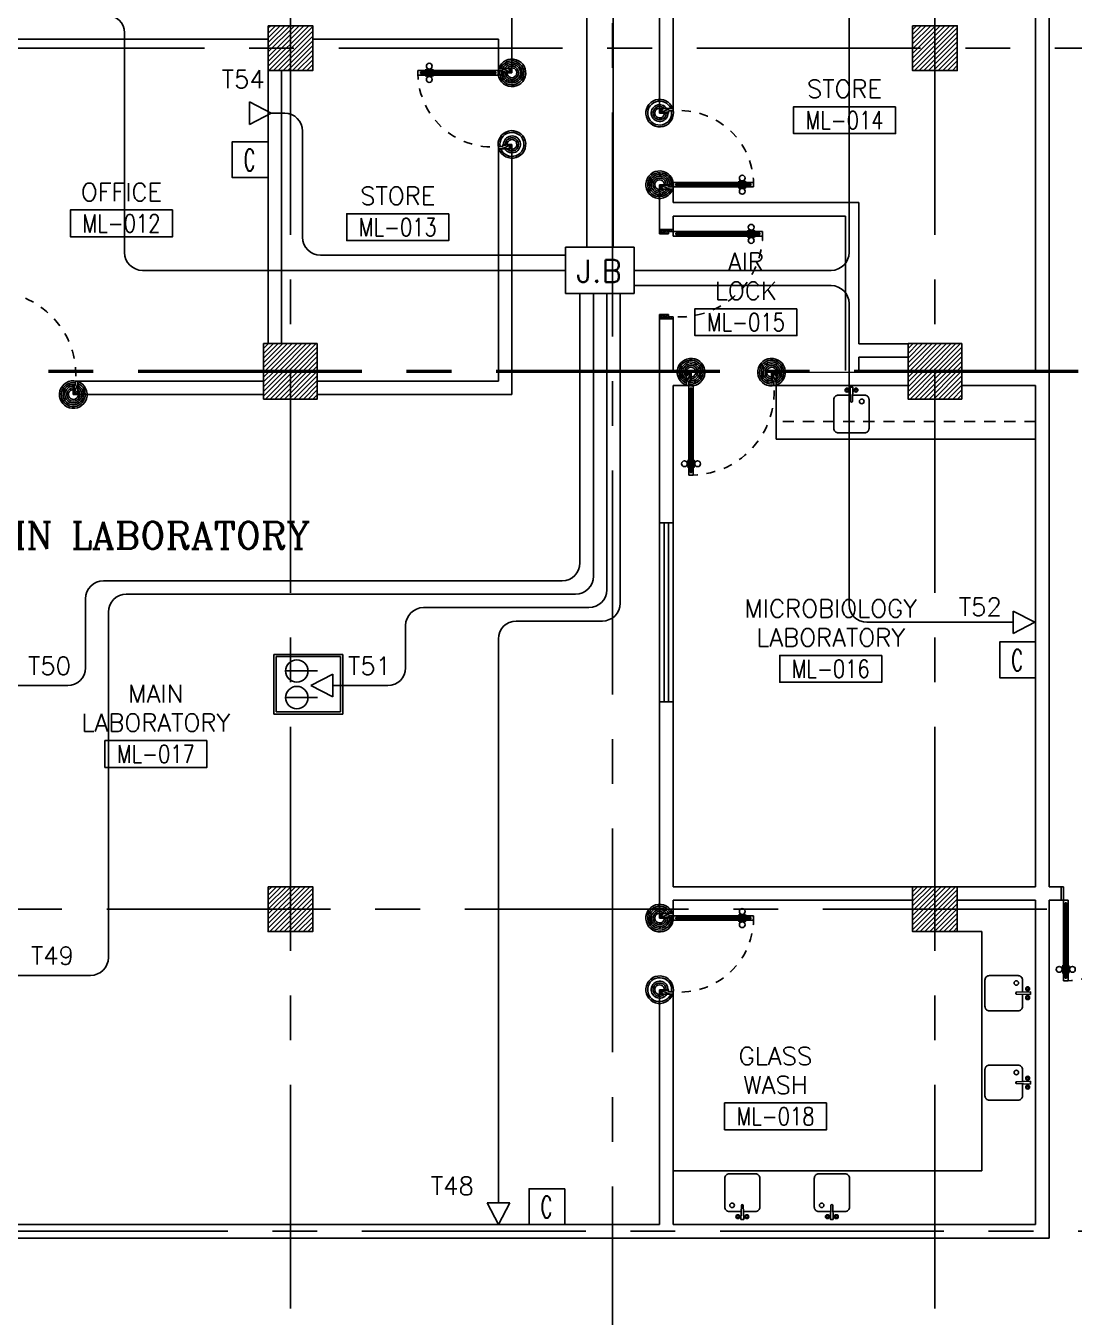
# Model space of a CAD drawing. Extents: x -1.4 to 90.6, y -12.3 to 78.9.
# Drawn here: x 14.4 to 26.11, y 23.68 to 38.11 of the extents above; entities that cross this region are included whole.
import ezdxf
from ezdxf.enums import TextEntityAlignment as Align

# ---------------------------------------------------------------- set-up
doc = ezdxf.new("R2010")
doc.units = 0
doc.header["$MEASUREMENT"] = 0
for name, pattern in [('CENTERX2', [4, 2.5, -0.5, 0.5, -0.5]), ('HIDDEN', [0.375, 0.25, -0.125]), ('HIDDEN2', [0.1875, 0.125, -0.0625])]:
    doc.linetypes.add(name, pattern=pattern)
doc.layers.get('0').update_dxf_attribs({"color": 11, "linetype": 'CONTINUOUS'})
for name, color, linetype in [('AXES', 11, 'CENTERX2'), ('COL', 11, 'CONTINUOUS'), ('DIM', 11, 'CONTINUOUS'), ('DOOR', 11, 'CONTINUOUS'), ('E-CO', 6, 'CONTINUOUS'), ('E-SOCKETS', 4, 'CONTINUOUS'), ('E-TEL', 4, 'CONTINUOUS'), ('E-TEXT', 2, 'CONTINUOUS'), ('E-WIRE', 4, 'CONTINUOUS'), ('HAT', 11, 'CONTINUOUS'), ('ME-FIX', 11, 'CONTINUOUS'), ('RM-BOX', 11, 'CONTINUOUS'), ('RM-NAME', 11, 'CONTINUOUS'), ('RM-NO', 11, 'CONTINUOUS'), ('WALL', 11, 'CONTINUOUS'), ('WIN', 11, 'CONTINUOUS')]:
    doc.layers.add(name, color=color, linetype=linetype)
doc.styles.add('ROMANC', font='romanc', dxfattribs={"height": 0.1})
doc.styles.add('ROMANS', font='ROMANS.shx', dxfattribs={"width": 0.6})
doc.styles.get("Standard").update_dxf_attribs({"font": 'TXT.shx'})

# ---------------------------------------------------------------- blocks, each defined once
blk = doc.blocks.new('RM1')
at = {"layer": 'RM-BOX'}
blk.add_lwpolyline([(570, -200), (-570, -200), (-570, -500), (570, -500)], close=True, dxfattribs=at)
at = {"layer": 'RM-NAME', "style": 'ROMANS'}
for tag, p in [('ROOMNAME1', (0, 324)), ('ROOMNAME2', (0, 0))]:
    blk.add_attdef(tag, text='', height=200, dxfattribs=at).set_placement(p, align=Align.MIDDLE)
at = {"layer": 'RM-NO', "style": 'ROMANS', "width": 0.8}
blk.add_attdef('ROOMNO', text='', height=200, dxfattribs=at).set_placement((0, -350), align=Align.MIDDLE)
blk = doc.blocks.new('*X97')
at = {"color": 0}
for p, q in [((31339, 32294), (31806, 32761)), ((31339, 32347), (31753, 32761)), ((31339, 32400), (31700, 32761)), ((31339, 32453), (31647, 32761)), ((31339, 32506), (31594, 32761)), ((31339, 32559), (31541, 32761)), ((31339, 32612), (31488, 32761)), ((31339, 32665), (31435, 32761)), ((31339, 32718), (31382, 32761)), ((31359, 32261), (31839, 32741)), ((31412, 32261), (31839, 32688)), ((31466, 32261), (31839, 32635)), ((31519, 32261), (31839, 32582)), ((31572, 32261), (31839, 32529)), ((31625, 32261), (31839, 32476)), ((31678, 32261), (31839, 32423)), ((31731, 32261), (31839, 32370)), ((31784, 32261), (31839, 32317)), ((31837, 32261), (31839, 32263))]:
    blk.add_line(p, q, dxfattribs=at)
blk = doc.blocks.new('COL50')
at = {"layer": 'COL'}
blk.add_lwpolyline([(-250, 250), (-250, -250), (250, -250), (250, 250)], close=True, dxfattribs=at)
blk = doc.blocks.new('A$C24ED45A6')
at = {"layer": 'DOOR', "color": 0, "linetype": 'ByBlock'}
for p, q in [((909, 1055), (909, 990)), ((918, 1055), (909, 1055)), ((918, 978), (918, 1068)), ((925, 1068), (918, 1068)), ((918, 1055), (918, 990)), ((925, 1100), (925, 1150)), ((925, 1150), (975, 1150)), ((975, 1150), (925, 1150)), ((942, 1100), (925, 1100)), ((942, 1100), (942, 1120)), ((958, 1120), (942, 1120)), ((958, 1100), (958, 1120)), ((975, 1100), (958, 1100)), ((975, 1100), (975, 1150)), ((975, 1068), (982, 1068)), ((982, 978), (982, 1068)), ((982, 1055), (982, 990)), ((982, 1055), (991, 1055)), ((991, 1055), (991, 990)), ((918, 990), (909, 990)), ((925, 978), (918, 978)), ((975, 978), (982, 978)), ((982, 990), (991, 990)), ((0, 0), (0, 150)), ((0, 150), (25, 150)), ((25, 150), (25, 100)), ((925, 150), (925, 200)), ((925, 200), (942, 200)), ((925, 150), (975, 150)), ((942, 200), (942, 180)), ((942, 180), (958, 180)), ((958, 180), (958, 200)), ((958, 200), (975, 200)), ((975, 200), (975, 150)), ((1000, 150), (975, 150)), ((975, 150), (975, 100)), ((1000, 150), (1000, 0)), ((50, 0), (0, 0)), ((25, 100), (50, 100)), ((50, 100), (50, 0)), ((975, 100), (950, 100)), ((950, 100), (950, 0)), ((950, 0), (1000, 0))]:
    blk.add_line(p, q, dxfattribs=at)
at = {"layer": 'DOOR', "linetype": 'ByBlock'}
for p, q in [((925, 1100), (925, 200)), ((942, 200), (942, 1100)), ((958, 200), (958, 1100)), ((975, 200), (975, 1100))]:
    blk.add_line(p, q, dxfattribs=at)
at = {"layer": 'DOOR', "color": 9, "linetype": 'ByBlock'}
for p, q in [((50, 0), (0, 114)), ((50, 0), (0, 40)), ((50, 0), (37, 100)), ((950, 0), (1000, 114)), ((950, 0), (963, 100)), ((950, 0), (1000, 40))]:
    blk.add_line(p, q, dxfattribs=at)
at = {"layer": 'DOOR', "color": 0, "linetype": 'ByBlock'}
for centre in [(876, 1023), (1024, 1023)]:
    blk.add_circle(centre, 32.4, dxfattribs=at)
at = {"layer": 'DOOR', "linetype": 'HIDDEN', "ltscale": 0.5}
blk.add_arc((950, 222), 928, 88.456, 184.4816, dxfattribs=at)
at = {"layer": 'DOOR', "color": 9, "linetype": 'ByBlock'}
for centre, radius, start, end in [((50, 0), 154, 103.7142, 108.8947), ((950, 0), 154, 71.1053, 76.2858), ((50, 0), 134, 100.72, 111.8402), ((50, 0), 114, 102.6226, 115.9162), ((50, 0), 94.4, 90, 121.9818), ((50, 0), 74.4, 90, 132.2236), ((50, 0), 54.4, 90, 156.7926), ((50, 0), 34.4, 90, 180), ((50, 0), 14.4, 90, 180), ((950, 0), 94.4, 58.0182, 90), ((950, 0), 74.4, 47.7764, 90), ((950, 0), 54.4, 23.2074, 90), ((950, 0), 34.4, 0, 90), ((950, 0), 14.4, 0, 90), ((950, 0), 134, 68.1598, 79.28), ((950, 0), 114, 64.0838, 77.3774)]:
    blk.add_arc(centre, radius, start, end, dxfattribs=at)
at = {"layer": 'WALL'}
blk.add_line((1000, 0), (1000, 150), dxfattribs=at)
blk = doc.blocks.new('DOOR90')
at = {"layer": 'DOOR', "color": 7, "linetype": 'ByBlock'}
for p, q in [((-150, 0), (0, 0)), ((-150, 0), (-150, -25)), ((0, -50), (-114, 0)), ((0, -50), (-40, 0)), ((0, -50), (0, 0)), ((-1000, -25), (-1050, -25)), ((-1050, -75), (-1050, -25)), ((-1050, -25), (-1050, -75)), ((-1000, -75), (-1050, -75)), ((-1000, -42), (-1020, -42)), ((-1020, -42), (-1020, -58)), ((-1000, -58), (-1020, -58)), ((-1000, -25), (-1000, -42)), ((-1000, -58), (-1000, -75)), ((-878, -18), (-968, -18)), ((-968, -25), (-968, -18)), ((-968, -75), (-968, -82)), ((-878, -82), (-968, -82)), ((-955, -9), (-890, -9)), ((-955, -18), (-955, -9)), ((-955, -18), (-890, -18)), ((-955, -82), (-890, -82)), ((-955, -82), (-955, -91)), ((-955, -91), (-890, -91)), ((-890, -18), (-890, -9)), ((-890, -82), (-890, -91)), ((-878, -25), (-878, -18)), ((-878, -75), (-878, -82)), ((-200, -25), (-150, -25)), ((-200, -42), (-200, -25)), ((-180, -42), (-200, -42)), ((-200, -58), (-180, -58)), ((-200, -75), (-200, -58)), ((-150, -75), (-200, -75)), ((-180, -58), (-180, -42)), ((-150, -25), (-100, -25)), ((-150, -75), (-150, -25)), ((-100, -25), (-100, -50)), ((0, -50), (-100, -37)), ((-100, -50), (0, -50)), ((0, -850), (-114, -900)), ((-100, -875), (-100, -850)), ((0, -850), (-100, -863)), ((-100, -850), (0, -850)), ((0, -850), (-40, -900)), ((0, -850), (0, -900)), ((-150, -875), (-100, -875)), ((-150, -900), (-150, -875)), ((-150, -900), (0, -900)), ((0, -900), (-150, -900))]:
    blk.add_line(p, q, dxfattribs=at)
at = {"layer": 'DOOR', "linetype": 'ByBlock'}
for p, q in [((-200, -25), (-1000, -25)), ((-200, -42), (-1000, -42)), ((-200, -58), (-1000, -58)), ((-1000, -75), (-200, -75))]:
    blk.add_line(p, q, dxfattribs=at)
at = {"layer": 'DOOR', "color": 7, "linetype": 'ByBlock'}
for centre in [(-923, 24), (-923, -124)]:
    blk.add_circle(centre, 32.4, dxfattribs=at)
for centre, radius, start, end in [((0, -50), 154, 161.1053, 166.2858), ((0, -50), 94.4, 148.0182, 180), ((0, -50), 134, 158.1598, 169.28), ((0, -50), 114, 154.0838, 167.3774), ((0, -50), 74.4, 137.7764, 180), ((0, -50), 54.4, 113.2074, 180), ((0, -50), 34.4, 90, 180), ((0, -50), 14.4, 90, 180), ((0, -850), 94.4, 180, 211.9818), ((0, -850), 74.4, 180, 222.2236), ((0, -850), 54.4, 180, 246.7926), ((0, -850), 34.4, 180, 270), ((0, -850), 14.4, 180, 270), ((0, -850), 154, 193.7142, 198.8947), ((0, -850), 134, 190.72, 201.8402)]:
    blk.add_arc(centre, radius, start, end, dxfattribs=at)
at = {"layer": 'DOOR', "linetype": 'HIDDEN', "ltscale": 0.5}
blk.add_arc((-222, -50), 828, 178.2701, 275.003, dxfattribs=at)
blk = doc.blocks.new('*X96')
at = {"color": 0}
for p, q in [((38539, 32281), (39019, 32761)), ((38539, 32334), (38966, 32761)), ((38539, 32387), (38913, 32761)), ((38539, 32440), (38860, 32761)), ((38539, 32493), (38807, 32761)), ((38539, 32546), (38754, 32761)), ((38539, 32600), (38701, 32761)), ((38539, 32653), (38648, 32761)), ((38539, 32706), (38595, 32761)), ((38539, 32759), (38542, 32761)), ((38572, 32261), (39039, 32728)), ((38625, 32261), (39039, 32675)), ((38678, 32261), (39039, 32622)), ((38731, 32261), (39039, 32569)), ((38784, 32261), (39039, 32516)), ((38837, 32261), (39039, 32463)), ((38890, 32261), (39039, 32410)), ((38943, 32261), (39039, 32357)), ((38996, 32261), (39039, 32304))]:
    blk.add_line(p, q, dxfattribs=at)
blk = doc.blocks.new('*X102')
at = {"color": 0}
for p, q in [((31339, 41946), (31794, 42401)), ((31339, 41999), (31741, 42401)), ((31339, 42052), (31688, 42401)), ((31339, 42105), (31635, 42401)), ((31339, 42158), (31582, 42401)), ((31339, 42211), (31529, 42401)), ((31339, 42264), (31476, 42401)), ((31339, 42317), (31423, 42401)), ((31339, 42370), (31370, 42401)), ((31347, 41901), (31839, 42393)), ((31400, 41901), (31839, 42340)), ((31453, 41901), (31839, 42287)), ((31507, 41901), (31839, 42234)), ((31560, 41901), (31839, 42181)), ((31613, 41901), (31839, 42128)), ((31666, 41901), (31839, 42075)), ((31719, 41901), (31839, 42022)), ((31772, 41901), (31839, 41969)), ((31825, 41901), (31839, 41915))]:
    blk.add_line(p, q, dxfattribs=at)
blk = doc.blocks.new('*X123')
at = {"color": 0}
for p, q in [((38539, 41933), (39007, 42401)), ((38539, 41986), (38954, 42401)), ((38539, 42039), (38901, 42401)), ((38539, 42092), (38848, 42401)), ((38539, 42145), (38795, 42401)), ((38539, 42198), (38742, 42401)), ((38539, 42252), (38689, 42401)), ((38539, 42305), (38636, 42401)), ((38539, 42358), (38583, 42401)), ((38560, 41901), (39039, 42380)), ((38613, 41901), (39039, 42327)), ((38666, 41901), (39039, 42274)), ((38719, 41901), (39039, 42221)), ((38772, 41901), (39039, 42168)), ((38825, 41901), (39039, 42115)), ((38878, 41901), (39039, 42062)), ((38931, 41901), (39039, 42009)), ((38984, 41901), (39039, 41956)), ((39037, 41901), (39039, 41903))]:
    blk.add_line(p, q, dxfattribs=at)
blk = doc.blocks.new('fe-door')
at = {"layer": 'DOOR', "color": 0, "linetype": 'ByBlock'}
for p, q in [((-900, 1775), (-900, 1725)), ((-900, 1725), (-900, 1775)), ((-850, 1775), (-900, 1775)), ((-870, 1758), (-870, 1742)), ((-850, 1758), (-870, 1758)), ((-850, 1742), (-870, 1742)), ((-850, 1775), (-850, 1758)), ((-850, 1742), (-850, 1725)), ((-818, 1775), (-818, 1782)), ((-728, 1782), (-818, 1782)), ((-805, 1782), (-805, 1791)), ((-805, 1791), (-740, 1791)), ((-805, 1782), (-740, 1782)), ((-740, 1782), (-740, 1791)), ((-728, 1775), (-728, 1782)), ((-50, 1758), (-50, 1775)), ((-50, 1775), (0, 1775)), ((-30, 1758), (-50, 1758)), ((-50, 1725), (-50, 1742)), ((-50, 1742), (-30, 1742)), ((-30, 1742), (-30, 1758)), ((150, 1800), (0, 1800)), ((0, 1800), (0, 1775)), ((0, 1725), (0, 1775)), ((0, 1775), (150, 1775)), ((150, 1775), (150, 1800)), ((-850, 1725), (-900, 1725)), ((-818, 1725), (-818, 1718)), ((-728, 1718), (-818, 1718)), ((-805, 1718), (-805, 1709)), ((-805, 1718), (-740, 1718)), ((-805, 1709), (-740, 1709)), ((-740, 1718), (-740, 1709)), ((-728, 1725), (-728, 1718)), ((0, 1725), (-50, 1725)), ((0, 75), (0, 25)), ((0, 75), (50, 75)), ((0, 0), (0, 25)), ((0, 25), (50, 25)), ((150, 25), (0, 25)), ((0, 0), (150, 0)), ((30, 58), (30, 42)), ((50, 58), (30, 58)), ((30, 42), (50, 42)), ((50, 75), (50, 58)), ((50, 42), (50, 25)), ((150, 25), (150, 0)), ((850, 58), (850, 75)), ((850, 75), (900, 75)), ((850, 58), (870, 58)), ((850, 25), (850, 42)), ((850, 42), (870, 42)), ((850, 25), (900, 25)), ((870, 42), (870, 58)), ((900, 25), (900, 75)), ((900, 75), (900, 25))]:
    blk.add_line(p, q, dxfattribs=at)
at = {"layer": 'DOOR', "linetype": 'ByBlock'}
for p, q in [((-50, 1775), (-850, 1775)), ((-50, 1758), (-850, 1758)), ((-50, 1742), (-850, 1742)), ((-850, 1725), (-50, 1725)), ((850, 75), (50, 75)), ((50, 58), (850, 58)), ((50, 42), (850, 42)), ((50, 25), (850, 25))]:
    blk.add_line(p, q, dxfattribs=at)
at = {"layer": 'DOOR', "color": 0, "linetype": 'ByBlock'}
for centre in [(-773, 1824), (-773, 1676)]:
    blk.add_circle(centre, 32.4, dxfattribs=at)
at = {"layer": 'DOOR', "linetype": 'HIDDEN', "ltscale": 0.5}
for centre, start, end in [((-49, 1750), 178.3174, 273.2965), ((49, 50), 358.3174, 93.2965)]:
    blk.add_arc(centre, 851, start, end, dxfattribs=at)
at = {"layer": 'WALL'}
for p, q in [((0, 1800), (150, 1800)), ((0, 0), (150, 0))]:
    blk.add_line(p, q, dxfattribs=at)
at = {"layer": 'WALL', "linetype": 'ByBlock'}
blk.add_line((0, 1800), (150, 1800), dxfattribs=at)

msp = doc.modelspace()

# ---------------------------------------------------------------- hatches: boundary and pattern name
at = {"layer": 'HAT'}
h = msp.add_hatch(dxfattribs=at)
h.set_pattern_fill('ANSI31', color=256, scale=0.3, style=0)
h.set_pattern_definition([(45, (-341.193787, -4.27447), (-0.0265165043, 0.0265165043), [])])
h.paths.add_polyline_path([(17.3514, 34.2565), (17.3514, 34.5565), (17.0514, 34.5565), (17.0514, 34.2565)])
h.paths.add_polyline_path([(17.6514, 34.2565), (17.6514, 34.5565), (17.3514, 34.5565), (17.3514, 34.2565)])
h = msp.add_hatch(dxfattribs=at)
h.set_pattern_fill('ANSI31', color=256, scale=0.3, style=0)
h.set_pattern_definition([(45, (-333.993787, -4.27447), (-0.0265165043, 0.0265165043), [])])
h.paths.add_polyline_path([(24.5514, 34.2565), (24.5514, 34.5565), (24.2514, 34.5565), (24.2514, 34.2565)])
h.paths.add_polyline_path([(24.8514, 34.2565), (24.8514, 34.5565), (24.5514, 34.5565), (24.5514, 34.2565)])
h = msp.add_hatch(dxfattribs=at)
h.set_pattern_fill('ANSI31', color=256, scale=0.3, style=0)
h.set_pattern_definition([(45, (-341.193787, -4.59447), (-0.0265165043, 0.0265165043), [])])
h.paths.add_polyline_path([(17.3514, 33.9365), (17.3514, 34.2365), (17.0514, 34.2365), (17.0514, 33.9365)])
h.paths.add_polyline_path([(17.6514, 33.9365), (17.6514, 34.2365), (17.3514, 34.2365), (17.3514, 33.9365)])
h = msp.add_hatch(dxfattribs=at)
h.set_pattern_fill('ANSI31', color=256, scale=0.3, style=0)
h.set_pattern_definition([(45, (-333.993787, -4.59447), (-0.0265165043, 0.0265165043), [])])
h.paths.add_polyline_path([(24.5514, 33.9365), (24.5514, 34.2365), (24.2514, 34.2365), (24.2514, 33.9365)])
h.paths.add_polyline_path([(24.8514, 33.9365), (24.8514, 34.2365), (24.5514, 34.2365), (24.5514, 33.9365)])

# ---------------------------------------------------------------- linework, layer by layer
at = {"layer": 'AXES'}
for p, q in [((17.3514, -0.2278), (17.3514, 78.2497)), ((24.5514, -0.2278), (24.5514, 78.2497)), ((20.9514, 6.6365), (20.9514, 65.4565)), ((68.3914, 37.8565), (-0.7, 37.8565)), ((-0.35, 34.2565), (68.3914, 34.2565)), ((-0.35, 34.2365), (68.3914, 34.2365)), ((-0.7, 28.2365), (68.3914, 28.2365)), ((10.1514, 24.6365), (68.3914, 24.6365))]:
    msp.add_line(p, q, dxfattribs=at)
at = {"layer": 'COL'}
for points in [[(17.6514, 34.5565), (17.0514, 34.5565), (17.0514, 34.2565), (17.6514, 34.2565)], [(24.8514, 34.5565), (24.2514, 34.5565), (24.2514, 34.2565), (24.8514, 34.2565)], [(17.6514, 34.2365), (17.0514, 34.2365), (17.0514, 33.9365), (17.6514, 33.9365)], [(24.8514, 34.2365), (24.2514, 34.2365), (24.2514, 33.9365), (24.8514, 33.9365)]]:
    msp.add_lwpolyline(points, close=True, dxfattribs=at)
at = {"layer": 'E-CO', "color": 4}
for points in [[(17.1014, 36.8108), (16.7014, 36.8108), (16.7014, 36.4108), (17.1014, 36.4108)], [(25.6764, 31.2221), (25.2764, 31.2221), (25.2764, 30.8221), (25.6764, 30.8221)], [(20.4188, 25.1115), (20.0188, 25.1115), (20.0188, 24.7115), (20.4188, 24.7115)]]:
    msp.add_lwpolyline(points, close=True, dxfattribs=at)
at = {"layer": 'E-SOCKETS'}
for p, q in [((17.9378, 31.0834), (17.1681, 31.0834)), ((17.1681, 31.0834), (17.1681, 30.4161)), ((17.9378, 30.4161), (17.9378, 31.0834)), ((17.2977, 30.8974), (17.656, 30.8974)), ((17.8238, 30.8601), (17.5816, 30.7338)), ((17.8238, 30.6076), (17.8238, 30.8601)), ((17.2977, 30.6), (17.656, 30.6)), ((17.5816, 30.7338), (17.8238, 30.6076)), ((17.5816, 30.7338), (17.5816, 30.7338)), ((17.1681, 30.4161), (17.9378, 30.4161))]:
    msp.add_line(p, q, dxfattribs=at)
at = {"layer": 'E-SOCKETS', "color": 8}
for p, q in [((17.9128, 31.0584), (17.1931, 31.0584)), ((17.1931, 31.0584), (17.1931, 30.4411)), ((17.9128, 30.4411), (17.9128, 31.0584)), ((17.1931, 30.4411), (17.9128, 30.4411))]:
    msp.add_line(p, q, dxfattribs=at)
at = {"layer": 'E-SOCKETS'}
for centre in [(17.4227, 30.8974), (17.4227, 30.6)]:
    msp.add_circle(centre, 0.125, dxfattribs=at)
at = {"layer": 'E-TEL', "color": 4}
for p, q in [((16.8936, 37.2563), (16.8936, 37.0038)), ((17.1358, 37.13), (16.8936, 37.2563)), ((16.8936, 37.0038), (17.1358, 37.13)), ((17.1358, 37.13), (17.1358, 37.13)), ((20.4264, 35.115), (20.4264, 35.6329)), ((20.4264, 35.6329), (21.1925, 35.6329)), ((21.1925, 35.115), (21.1925, 35.6329)), ((20.4264, 35.115), (21.1925, 35.115)), ((25.425, 31.3151), (25.425, 31.5677)), ((25.425, 31.5677), (25.6672, 31.4414)), ((25.6672, 31.4414), (25.425, 31.3151)), ((25.6672, 31.4414), (25.6672, 31.4414)), ((19.5487, 24.9537), (19.8013, 24.9537)), ((19.675, 24.7115), (19.5487, 24.9537)), ((19.8013, 24.9537), (19.675, 24.7115)), ((19.675, 24.7115), (19.675, 24.7115))]:
    msp.add_line(p, q, dxfattribs=at)
at = {"layer": 'E-WIRE', "color": 4}
for p, q in [((23.5923, 35.5739), (23.5923, 48.1577)), ((20.9564, 35.6329), (20.9564, 45.6291)), ((20.6624, 35.6329), (20.6624, 42.3434)), ((15.4983, 38.0276), (15.4983, 35.5739)), ((20.4264, 35.5443), (17.6876, 35.5443)), ((20.4264, 35.3739), (15.6983, 35.3739)), ((21.1925, 35.3739), (23.3923, 35.3739)), ((20.5865, 35.115), (20.5865, 32.1054)), ((20.7365, 35.115), (20.7365, 31.9554)), ((20.8865, 35.115), (20.8865, 31.8054)), ((21.0365, 35.115), (21.0365, 31.6554)), ((21.1925, 35.2036), (23.3923, 35.2036)), ((23.5923, 31.6414), (23.5923, 35.0036)), ((15.2635, 31.9054), (20.3865, 31.9054)), ((15.5185, 31.7554), (20.5365, 31.7554)), ((15.0635, 30.9338), (15.0635, 31.7054)), ((18.8386, 31.6054), (20.6865, 31.6054)), ((15.3185, 27.696), (15.3185, 31.5554)), ((18.6386, 30.9338), (18.6386, 31.4054)), ((19.875, 31.4554), (20.8365, 31.4554)), ((25.425, 31.4414), (23.7923, 31.4414)), ((14.2487, 30.7338), (14.8635, 30.7338)), ((17.8238, 30.7338), (18.4386, 30.7338)), ((14.2487, 27.496), (15.1185, 27.496))]:
    msp.add_line(p, q, dxfattribs=at)
at = {"layer": 'E-WIRE'}
for p, q in [((17.1358, 37.13), (17.2876, 37.13)), ((17.4876, 36.93), (17.4876, 35.7443)), ((19.675, 24.9537), (19.675, 31.2554))]:
    msp.add_line(p, q, dxfattribs=at)
for centre, start, end in [((15.2983, 38.0276), 0, 90), ((17.2876, 36.93), 0, 90), ((17.6876, 35.7443), 180, 270), ((19.875, 31.2554), 90, 180)]:
    msp.add_arc(centre, 0.2, start, end, dxfattribs=at)
at = {"layer": 'E-WIRE', "color": 4}
for centre, start, end in [((15.6983, 35.5739), 180, 270), ((23.3923, 35.5739), 270, 0), ((23.3923, 35.0036), 0, 90), ((20.3865, 32.1054), 270, 0), ((15.2635, 31.7054), 90, 180), ((20.5365, 31.9554), 270, 0), ((15.5185, 31.5554), 90, 180), ((20.6865, 31.8054), 270, 0), ((18.8386, 31.4054), 90, 180), ((20.8365, 31.6554), 270, 0), ((23.7923, 31.6414), 180, 270), ((14.8635, 30.9338), 270, 0), ((18.4386, 30.9338), 270, 0), ((15.1185, 27.696), 270, 0)]:
    msp.add_arc(centre, 0.2, start, end, dxfattribs=at)
at = {"layer": 'ME-FIX', "linetype": 'Continuous'}
msp.add_line((22.7769, 34.0865), (22.7769, 33.4865), dxfattribs=at)
at = {"layer": 'ME-FIX'}
for p, q in [((25.6764, 33.4865), (25.6764, 34.0865)), ((22.7769, 33.4865), (25.6764, 33.4865)), ((24.8014, 27.9865), (25.0764, 27.9865)), ((25.0764, 27.9865), (25.0764, 25.3115)), ((25.0764, 25.3115), (21.6264, 25.3115))]:
    msp.add_line(p, q, dxfattribs=at)
at = {"layer": 'ME-FIX', "linetype": 'HIDDEN2'}
msp.add_line((25.6764, 33.6865), (22.7769, 33.6865), dxfattribs=at)
at = {"layer": 'ME-FIX'}
for points in [[(23.6034, 34.0674), (23.6355, 34.0674), (23.6294, 33.9121, -1), (23.6095, 33.9121)], [(25.619, 27.2811), (25.619, 27.3131), (25.4637, 27.3071, 1), (25.4637, 27.2871)], [(25.619, 26.2811), (25.619, 26.3131), (25.4637, 26.3071, 1), (25.4637, 26.2871)], [(22.4163, 24.769), (22.3842, 24.769), (22.3903, 24.9242, -1), (22.4102, 24.9242)], [(23.4163, 24.769), (23.3842, 24.769), (23.3903, 24.9242, -1), (23.4102, 24.9242)]]:
    msp.add_lwpolyline(points, format="xyb", close=True, dxfattribs=at)
for points in [[(23.6069, 33.9792), (23.473, 33.9792, 0.4142136), (23.4231, 33.9293), (23.4231, 33.6082, 0.4142136), (23.473, 33.5584), (23.7659, 33.5584, 0.4142136), (23.8158, 33.6082), (23.8158, 33.9293, 0.4142136), (23.7659, 33.9792), (23.632, 33.9792)], [(25.5308, 27.2845), (25.5308, 27.1506, -0.4142136), (25.4809, 27.1008), (25.1598, 27.1008, -0.4142136), (25.11, 27.1506), (25.11, 27.4436, -0.4142136), (25.1598, 27.4934), (25.4809, 27.4934, -0.4142136), (25.5308, 27.4436), (25.5308, 27.3097)], [(25.5308, 26.2845), (25.5308, 26.1506, -0.4142136), (25.4809, 26.1008), (25.1598, 26.1008, -0.4142136), (25.11, 26.1506), (25.11, 26.4436, -0.4142136), (25.1598, 26.4934), (25.4809, 26.4934, -0.4142136), (25.5308, 26.4436), (25.5308, 26.3097)], [(22.4129, 24.8572), (22.5467, 24.8572, 0.4142136), (22.5966, 24.907), (22.5966, 25.2281, 0.4142136), (22.5467, 25.278), (22.2538, 25.278, 0.4142136), (22.2039, 25.2281), (22.2039, 24.907, 0.4142136), (22.2538, 24.8572), (22.3877, 24.8572)], [(23.4129, 24.8572), (23.5467, 24.8572, 0.4142136), (23.5966, 24.907), (23.5966, 25.2281, 0.4142136), (23.5467, 25.278), (23.2538, 25.278, 0.4142136), (23.2039, 25.2281), (23.2039, 24.907, 0.4142136), (23.2538, 24.8572), (23.3877, 24.8572)]]:
    msp.add_lwpolyline(points, format="xyb", dxfattribs=at)
for centre, radius in [((23.5697, 34.0363), 0.0217), ((23.6692, 34.0363), 0.0217), ((23.5697, 34.0363), 0.014), ((23.6692, 34.0363), 0.014), ((23.7339, 33.9098), 0.0255), ((25.4614, 27.4115), 0.0255), ((25.5879, 27.3469), 0.0217), ((25.5879, 27.3469), 0.014), ((25.5879, 27.2473), 0.0217), ((25.5879, 27.2473), 0.014), ((25.4614, 26.4115), 0.0255), ((25.5879, 26.3469), 0.0217), ((25.5879, 26.2473), 0.0217), ((25.5879, 26.3469), 0.014), ((25.5879, 26.2473), 0.014), ((22.2858, 24.9266), 0.0255), ((22.3505, 24.8001), 0.0217), ((22.45, 24.8001), 0.0217), ((23.2858, 24.9266), 0.0255), ((23.3505, 24.8001), 0.0217), ((23.45, 24.8001), 0.0217), ((22.3505, 24.8001), 0.014), ((22.45, 24.8001), 0.014), ((23.3505, 24.8001), 0.014), ((23.45, 24.8001), 0.014)]:
    msp.add_circle(centre, radius, dxfattribs=at)
at = {"layer": 'WALL'}
for p, q in [((25.8264, 45.1315), (25.8264, 34.2565)), ((19.8264, 38.9815), (19.8264, 37.6315)), ((21.4764, 38.9815), (21.4764, 37.1815)), ((21.6264, 38.9815), (21.6264, 37.1815)), ((25.6764, 38.9815), (25.6764, 34.2565)), ((13.8264, 37.9565), (17.1014, 37.9565)), ((17.6014, 37.9565), (19.6764, 37.9565)), ((19.6764, 37.9565), (19.6764, 37.6315)), ((17.1014, 37.6065), (17.1014, 34.5565)), ((17.2514, 37.6065), (17.2514, 34.5565)), ((19.6764, 37.6315), (19.8264, 37.6315)), ((21.6264, 37.1815), (21.4764, 37.1815)), ((19.6764, 36.7315), (19.8264, 36.7315)), ((19.6764, 36.7315), (19.6764, 34.1365)), ((19.8264, 36.7315), (19.8264, 33.9865)), ((21.6264, 36.2815), (21.4764, 36.2815)), ((21.4764, 36.2815), (21.4764, 35.8315)), ((21.6264, 36.2815), (21.6264, 36.1315)), ((23.7014, 36.1315), (21.6264, 36.1315)), ((23.7014, 34.553), (23.7014, 36.1315)), ((23.5514, 35.9815), (21.6264, 35.9815)), ((21.6264, 35.9815), (21.6264, 35.8315)), ((23.5514, 34.2565), (23.5514, 35.9815)), ((21.4764, 35.8315), (21.6264, 35.8315)), ((21.4764, 34.8315), (21.6264, 34.8315)), ((21.4764, 34.8315), (21.4764, 34.2565)), ((21.6264, 34.8315), (21.6264, 34.2565)), ((24.2514, 34.553), (23.7014, 34.553)), ((23.7014, 34.2565), (23.7014, 34.403)), ((24.2514, 34.403), (23.7014, 34.403)), ((21.6264, 34.2565), (21.4764, 34.2565)), ((21.4764, 34.2365), (21.4764, 32.5527)), ((21.7769, 34.0865), (21.7769, 34.2365)), ((22.7769, 34.2365), (22.7769, 34.0865)), ((22.7769, 34.0865), (22.7769, 34.2365)), ((24.2514, 34.233), (22.7769, 34.2349)), ((24.3014, 34.2365), (24.1514, 34.2365)), ((25.8264, 34.2365), (24.8014, 34.2365)), ((25.8264, 34.2565), (25.6764, 34.2565)), ((25.8264, 34.2365), (25.8264, 28.4865)), ((14.9764, 34.1365), (17.0514, 34.1365)), ((14.9764, 34.1365), (14.9764, 33.9865)), ((17.6514, 34.1365), (19.6764, 34.1365)), ((21.6264, 34.0865), (21.6264, 32.5527)), ((21.7769, 34.0865), (21.6264, 34.0865)), ((24.2514, 34.0865), (22.7769, 34.0865)), ((25.6764, 34.0865), (24.8505, 34.0865)), ((25.6764, 34.0865), (25.6764, 28.4865)), ((14.9764, 33.9865), (17.0514, 33.9865)), ((17.6514, 33.9865), (19.8264, 33.9865)), ((21.6264, 32.5527), (21.4764, 32.5527)), ((21.4764, 30.5527), (21.4764, 28.1865)), ((21.6264, 30.5527), (21.4764, 30.5527)), ((21.6264, 30.5527), (21.6264, 28.4865)), ((21.6264, 28.4865), (24.3014, 28.4865)), ((24.8014, 28.4865), (25.6764, 28.4865)), ((25.9631, 28.4865), (25.8264, 28.4865)), ((25.9631, 28.3365), (25.9631, 28.4865)), ((21.6264, 28.3365), (24.3014, 28.3365)), ((21.6264, 28.3365), (21.6264, 28.1865)), ((24.8014, 28.3365), (25.6764, 28.3365)), ((25.6764, 28.3365), (25.6764, 24.7115)), ((25.9631, 28.3365), (25.8264, 28.3365)), ((25.8264, 28.3365), (25.8264, 24.5615)), ((21.6264, 28.1865), (21.4764, 28.1865)), ((21.6264, 27.2865), (21.4764, 27.2865)), ((21.4764, 27.2865), (21.4764, 24.7115)), ((21.6264, 27.2865), (21.6264, 24.7115)), ((21.4764, 24.7115), (10.4014, 24.7115)), ((16.0686, 24.7115), (15.0264, 24.7115)), ((25.6764, 24.7115), (21.6264, 24.7115)), ((25.8264, 24.5615), (13.8264, 24.5615))]:
    msp.add_line(p, q, dxfattribs=at)
at = {"layer": 'WIN'}
for p, q in [((21.4764, 32.5527), (21.4764, 30.5527)), ((21.5264, 32.5527), (21.5264, 30.5527)), ((21.5764, 32.5527), (21.5764, 30.5527)), ((21.6264, 32.5527), (21.6264, 30.5527))]:
    msp.add_line(p, q, dxfattribs=at)

# ---------------------------------------------------------------- block references
at = {"layer": 'COL', "xscale": 0.001000000047497451, "yscale": 0.0009999999892897904, "zscale": 0.001}
for p in [(17.3514, 37.8565), (24.5514, 37.8565), (17.3514, 28.2365), (24.5514, 28.2365)]:
    msp.add_blockref('COL50', p, dxfattribs=at)
at = {"layer": 'DIM', "xscale": 0.001000000047497451, "yscale": 0.0009999999892897904, "zscale": 0.001, "rotation": 90}
msp.add_blockref('fe-door', (27.7631, 28.3365), dxfattribs=at)
at = {"layer": 'DOOR', "xscale": 0.001000000047497451, "yscale": 0.0009999999892897904, "zscale": 0.001}
msp.add_blockref('DOOR90', (19.8264, 37.6315), dxfattribs=at)
at = {"layer": 'DOOR', "xscale": 0.001000000047497451, "yscale": 0.0009999999892897904, "zscale": 0.001, "rotation": 180}
msp.add_blockref('DOOR90', (21.4764, 36.2815), dxfattribs=at)
at = {"layer": 'DOOR', "color": 0, "yscale": 0.0009999999892897904, "zscale": 0.001}
for p, xscale, rotation in [((21.4764, 34.8315), -0.0009999999892897904, 270), ((22.7769, 34.2365), 0.001000000047497451, 180)]:
    msp.add_blockref('A$C24ED45A6', p, dxfattribs=dict(at, xscale=xscale, rotation=rotation))
at = {"layer": 'DOOR', "color": 0, "xscale": -0.001000000047497451, "yscale": 0.0009999999892897904, "zscale": 0.001}
for name, p in [('A$C24ED45A6', (14.9764, 33.9865)), ('DOOR90', (21.4764, 28.1865))]:
    msp.add_blockref(name, p, dxfattribs=at)
at = {"layer": 'HAT', "xscale": 0.001000000047497451, "yscale": 0.0009999999892897904, "zscale": 0.001}
for name, p in [('*X102', (-14.2378, -4.2945)), ('*X123', (-14.2378, -4.2945)), ('*X97', (-14.2378, -4.2745)), ('*X96', (-14.2378, -4.2745))]:
    msp.add_blockref(name, p, dxfattribs=at)
for p, values in [((23.5422, 37.4018), {'ROOMNO': 'ML-014', 'ROOMNAME2': 'STORE'}), ((15.4649, 36.249), {'ROOMNO': 'ML-012', 'ROOMNAME2': 'OFFICE'}), ((18.5514, 36.2064), {'ROOMNO': 'ML-013', 'ROOMNAME2': 'STORE'}), ((22.4404, 35.1456), {'ROOMNO': 'ML-015', 'ROOMNAME2': 'LOCK', 'ROOMNAME1': 'AIR'}), ((23.3875, 31.2716), {'ROOMNO': 'ML-016', 'ROOMNAME2': 'LABORATORY', 'ROOMNAME1': 'MICROBIOLOGY'}), ((15.8487, 30.3195), {'ROOMNO': 'ML-017', 'ROOMNAME2': 'LABORATORY', 'ROOMNAME1': 'MAIN'}), ((22.7709, 26.2715), {'ROOMNO': 'ML-018', 'ROOMNAME2': 'WASH', 'ROOMNAME1': 'GLASS'})]:
    msp.add_blockref('RM1', p, dxfattribs=at).add_auto_attribs(values)

# ---------------------------------------------------------------- texts
at = {"layer": 'E-CO', "color": 2, "style": 'ROMANS', "width": 0.6}
for p in [(16.8298, 36.488), (25.4048, 30.8994), (20.1472, 24.7888)]:
    msp.add_text('C', height=0.24, dxfattribs=at).set_placement(p)
at = {"layer": 'E-TEXT', "color": 4}
for s, p in [('T54', (16.585, 37.4103, -2.4)), ('T52', (24.819, 31.5136, -2.4)), ('T50', (14.4211, 30.8546, -2.4)), ('T51', (17.9962, 30.8546, -2.4)), ('T49', (14.4535, 27.6168, -2.4)), ('T48', (18.921, 25.0434, -2.4))]:
    msp.add_text(s, height=0.2, dxfattribs=at).set_placement(p)
at = {"layer": 'E-TEXT', "color": 4, "style": 'ROMANS'}
msp.add_text('J.B', height=0.25249, dxfattribs=at).set_placement((20.8002, 35.3669), align=Align.MIDDLE)
at = {"layer": 'RM-NAME', "style": 'ROMANC'}
msp.add_text('MAIN LABORATORY', height=0.3, dxfattribs=at).set_placement((15.628, 32.4131), align=Align.MIDDLE)

doc.saveas('drawing.dxf')
